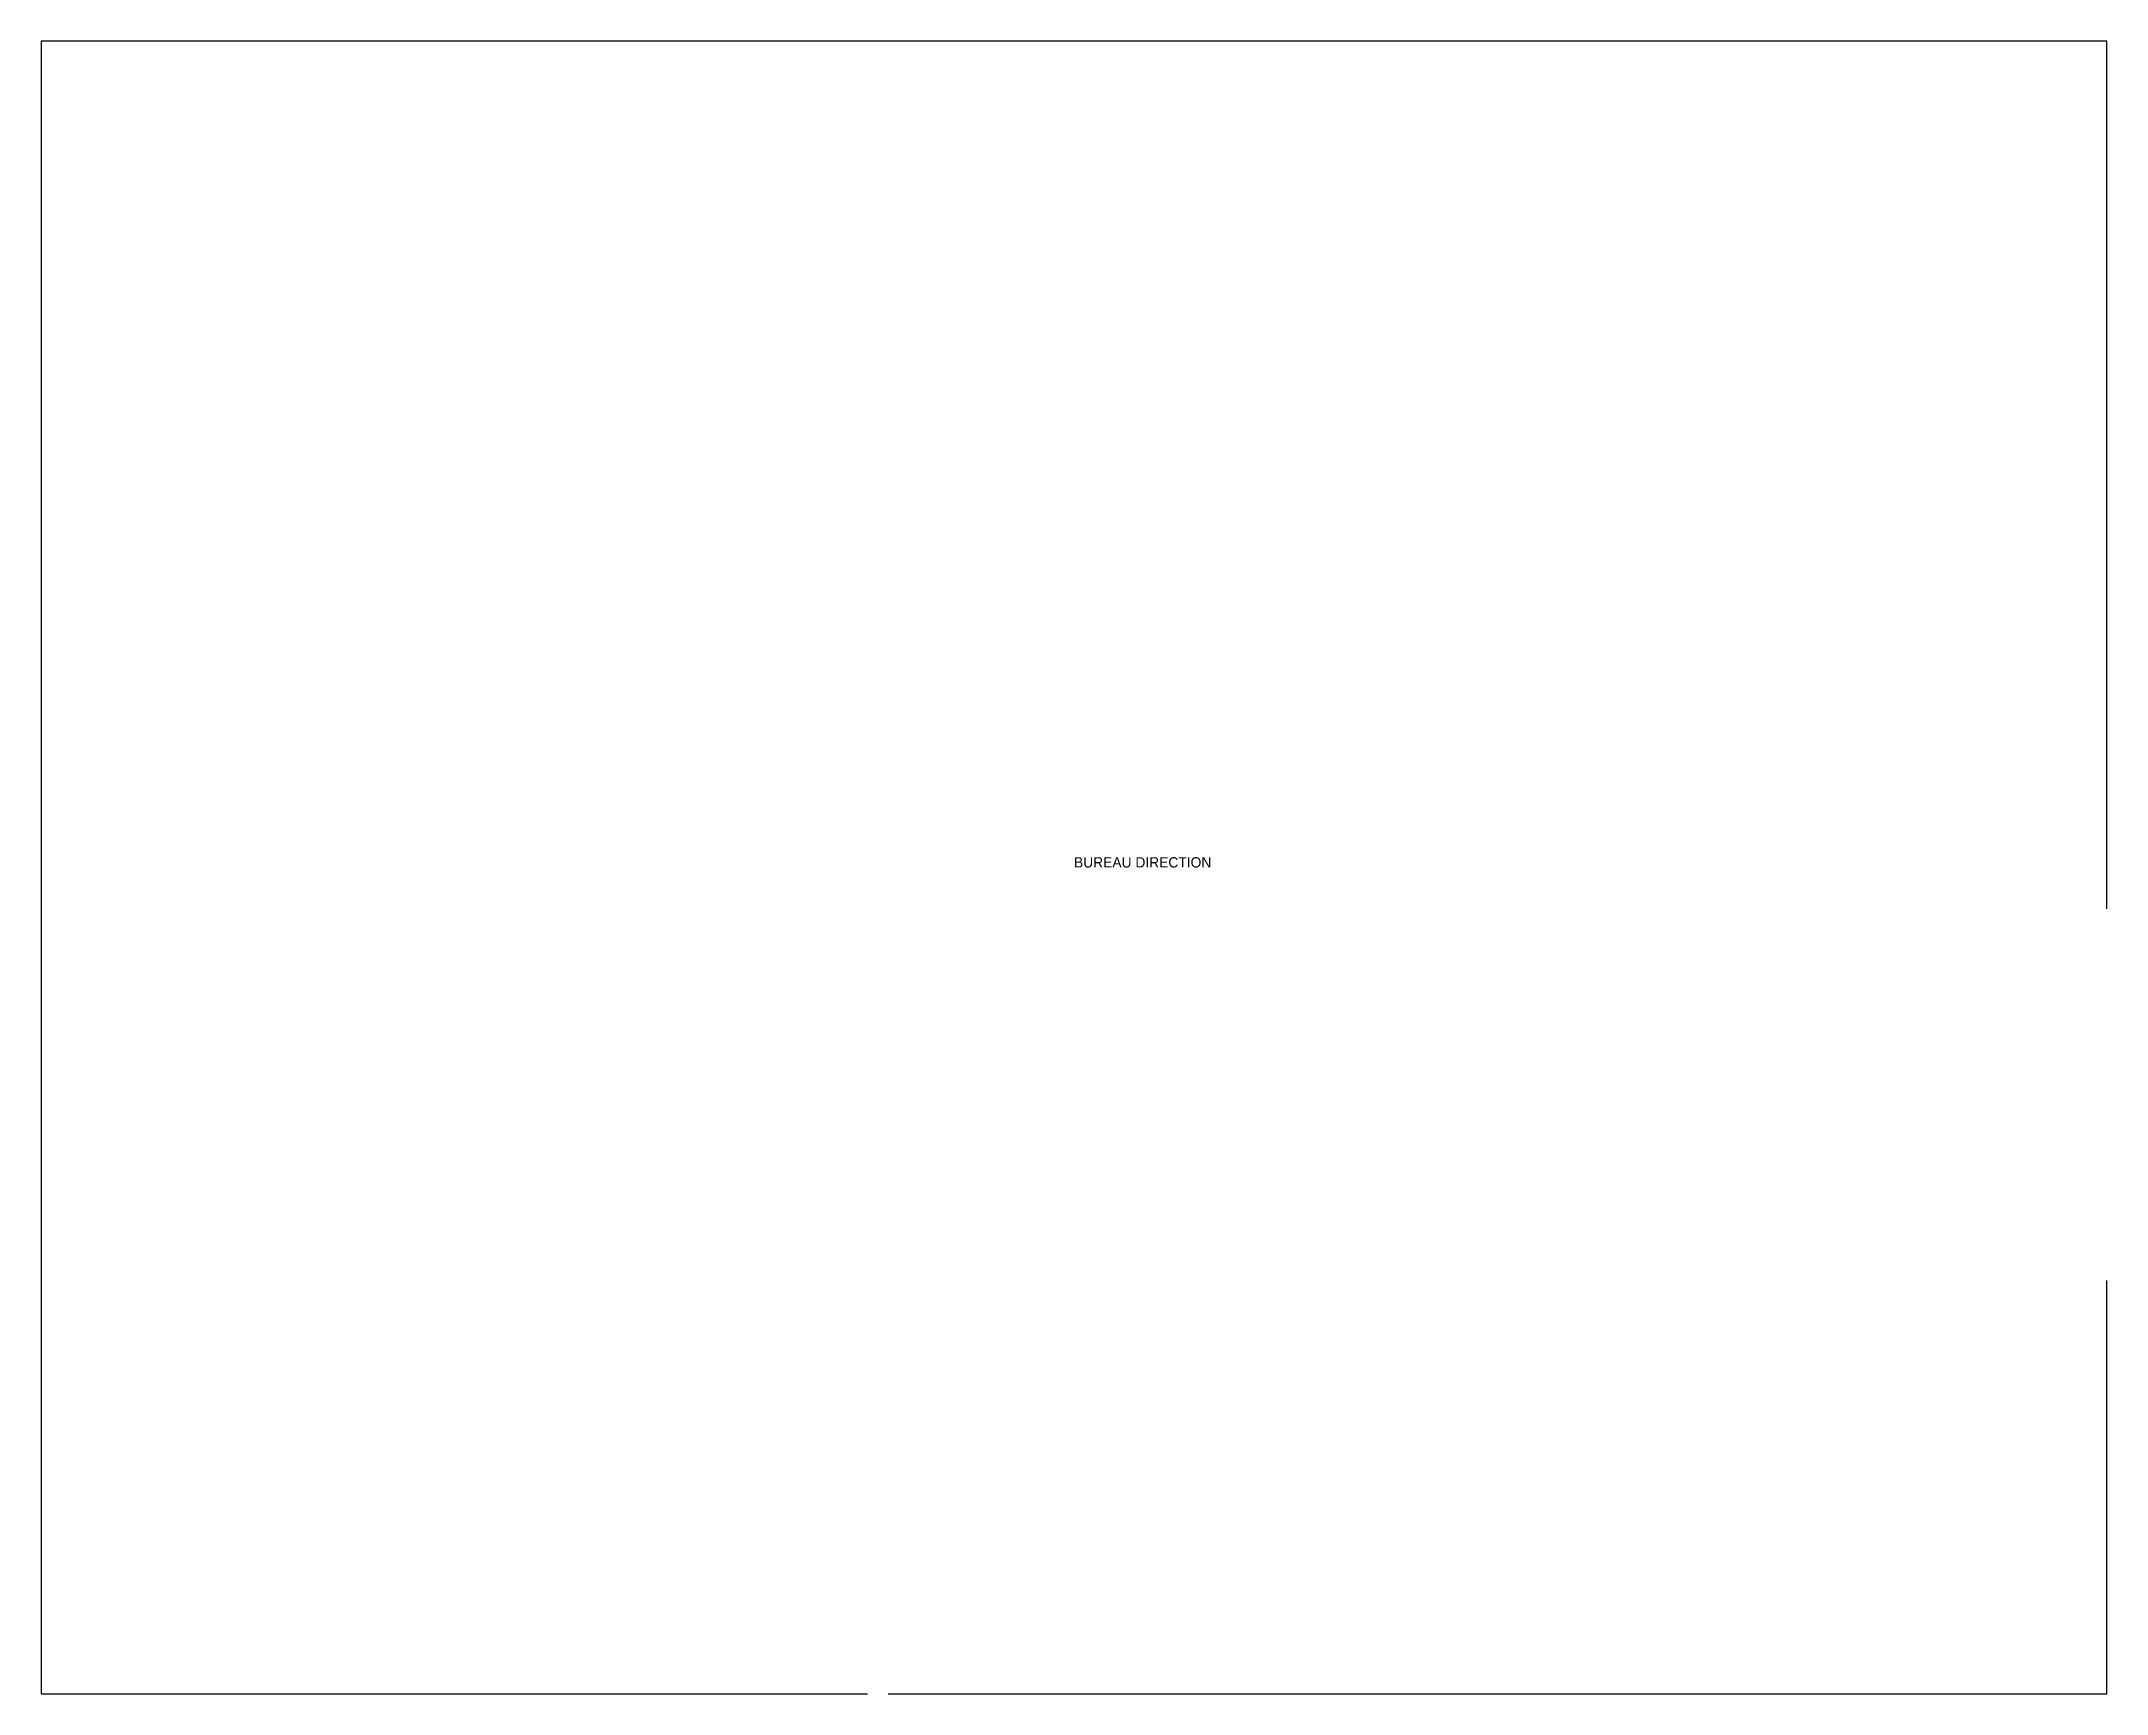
# Model space of a CAD drawing. Header units: metres. Extents: x 0 to 500, y 0 to 400.
import ezdxf

# ---------------------------------------------------------------- set-up
doc = ezdxf.new("R2010")
doc.units = ezdxf.units.M

msp = doc.modelspace()

# ---------------------------------------------------------------- linework, layer by layer
for p, q in [((500, 400), (0, 400)), ((0, 400), (0, 0)), ((500, 190), (500, 400)), ((500, 0), (500, 100)), ((0, 0), (200, 0)), ((205, 0), (500, 0))]:
    msp.add_line(p, q)

# ---------------------------------------------------------------- texts
msp.add_text('BUREAU DIRECTION', height=2.5).set_placement((250, 200))

doc.saveas('drawing.dxf')
